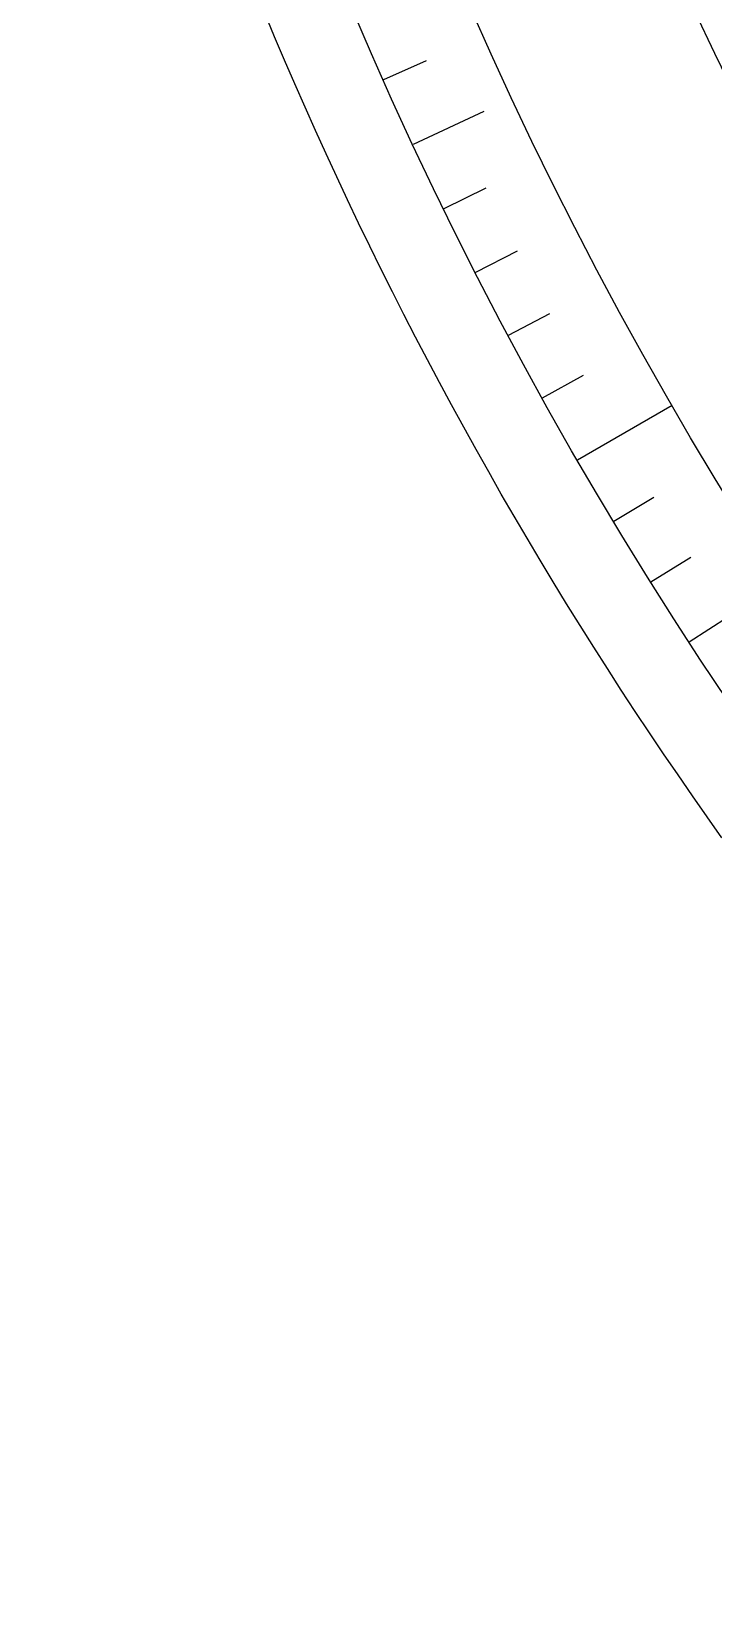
# Model space of a CAD drawing. Header units: millimetres. Extents: x -68 to 68, y -68 to 87.
# Drawn here: x -66.15 to -55.08, y -51.47 to -26.12 of the extents above; entities that cross this region are included whole.
import ezdxf

# ---------------------------------------------------------------- set-up
doc = ezdxf.new("R2010")
doc.units = ezdxf.units.MM
for name, color, linetype in [('CUT_OUTER', 1, 'Continuous'), ('ENGRAVE', 7, 'Continuous'), ('ENGRAVE_FINE', 8, 'Continuous')]:
    doc.layers.add(name, color=color, linetype=linetype)

msp = doc.modelspace()

# ---------------------------------------------------------------- linework, layer by layer
at = {"layer": 'CUT_OUTER'}
msp.add_lwpolyline([(-54.9475, -39.2049), (-55.187, -38.8671), (-55.4244, -38.5277), (-55.6598, -38.1869), (-55.893, -37.8447), (-56.1242, -37.501), (-56.3532, -37.1559), (-56.5802, -36.8094), (-56.805, -36.4616), (-57.0276, -36.1123), (-57.2481, -35.7617), (-57.4665, -35.4098), (-57.6827, -35.0565), (-57.8967, -34.7019), (-58.1085, -34.346), (-58.3182, -33.9888), (-58.5256, -33.6304), (-58.7309, -33.2706), (-58.9339, -32.9096), (-59.1347, -32.5474), (-59.3333, -32.1839), (-59.5297, -31.8193), (-59.7238, -31.4534), (-59.9157, -31.0864), (-60.1053, -30.7181), (-60.2926, -30.3488), (-60.4777, -29.9782), (-60.6605, -29.6066), (-60.841, -29.2338), (-61.0193, -28.86), (-61.1952, -28.485), (-61.3688, -28.109), (-61.5402, -27.7319), (-61.7092, -27.3538), (-61.8758, -26.9746), (-62.0402, -26.5945), (-62.2022, -26.2133), (-62.3619, -25.8311)], dxfattribs=at)
at = {"layer": 'ENGRAVE'}
for points in [[(-59.9523, -27.9562), (-58.8052, -27.4213)], [(-57.2876, -33.075), (-55.7531, -32.1891)]]:
    msp.add_lwpolyline(points, dxfattribs=at)
for radius in [66.15, 66.15, 64.3781, 61.0875, 61.0875, 58.4888]:
    msp.add_circle((0, 0), radius, dxfattribs=at)
at = {"layer": 'ENGRAVE_FINE'}
for points in [[(-60.431, -26.9056), (-59.7373, -26.5968)], [(-59.4552, -28.9983), (-58.7727, -28.6654)], [(-58.9401, -30.0315), (-58.2635, -29.6867)], [(-58.407, -31.0555), (-57.7365, -30.699)], [(-57.8561, -32.0702), (-57.1919, -31.702)], [(-56.7016, -34.0698), (-56.0507, -33.6787)], [(-56.0984, -35.0542), (-55.4544, -34.6518)], [(-55.4781, -36.0279), (-54.8412, -35.6143)]]:
    msp.add_lwpolyline(points, dxfattribs=at)

doc.saveas('drawing.dxf')
